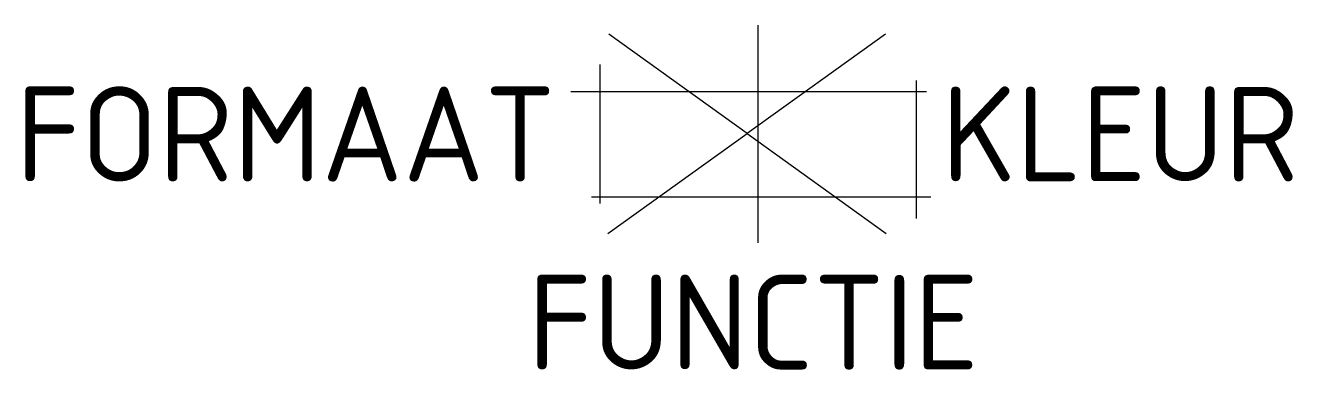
# Model space of a CAD drawing. Extents: x -13.7 to 10.3, y -4.5 to 2.1.
import ezdxf
from ezdxf.enums import TextEntityAlignment as Align

# ---------------------------------------------------------------- set-up
doc = ezdxf.new("R2010")
doc.units = 0
doc.styles.add('NLCS-ISO', font='NLCS-ISO.ttf')

msp = doc.modelspace()

# ---------------------------------------------------------------- linework, layer by layer
at = {"ltscale": 0.1}
for p, q in [((0.183, -2.064), (0.183, 2.064)), ((-2.817, -1.318), (-2.817, 1.318)), ((3.183, -1.605), (3.183, 1.018)), ((3.373, 0.799), (-3.373, 0.799)), ((3.458, -1.201), (-2.977, -1.201))]:
    msp.add_line(p, q, dxfattribs=at)
at = {"ltscale": 0.1, "flags": 128}
for points in [[(-2.667, -1.89), (-0.027, 0.01), (-2.649, 1.897)], [(2.595, 1.897), (-0.027, 0.01), (2.613, -1.89)]]:
    msp.add_lwpolyline(points, dxfattribs=at)

# ---------------------------------------------------------------- texts
at = {"style": 'NLCS-ISO'}
msp.add_attdef('FORMAAT', text='40x60', height=1.8, dxfattribs=at).set_placement((-3.658, 0), align=Align.MIDDLE_RIGHT)
msp.add_attdef('KLEUR', text='G', height=1.8, dxfattribs=at).set_placement((3.658, 0), align=Align.MIDDLE_LEFT)
at = {"style": 'NLCS-ISO', "flags": 1}
msp.add_attdef('FUNCTIE', text='', height=1.8, dxfattribs=at).set_placement((0.089, -3.575), align=Align.MIDDLE_CENTER)

doc.saveas('drawing.dxf')
